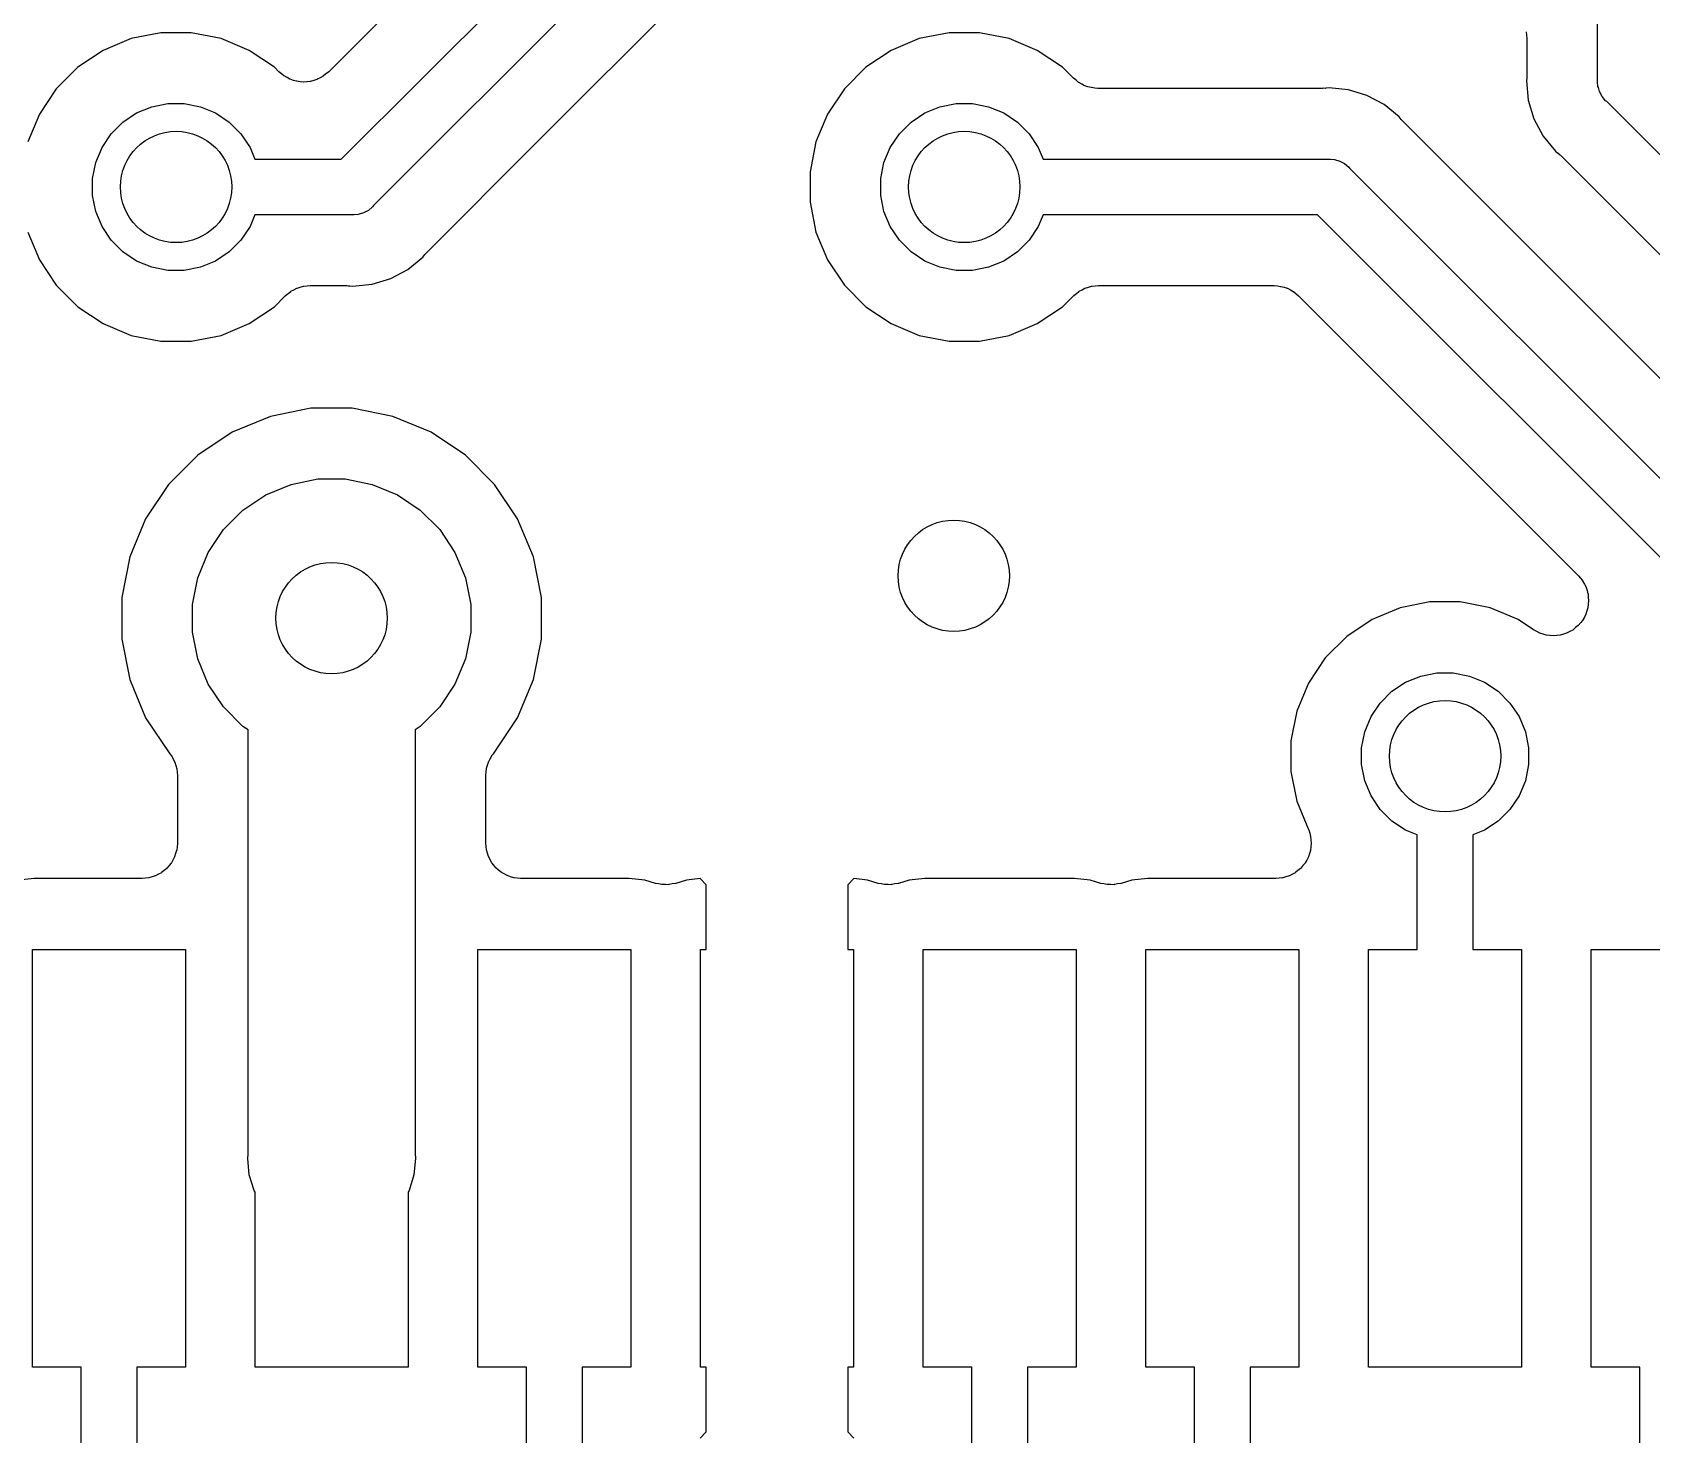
# Model space of a CAD drawing. Extents: x 49 to 143, y -158 to -38.
# Drawn here: x 88.38 to 94.2, y -107.86 to -102.82 of the extents above; entities that cross this region are included whole.
import ezdxf

# ---------------------------------------------------------------- set-up
doc = ezdxf.new("R2010")
doc.units = 0
doc.layers.add('BLACK', color=7, linetype='CONTINUOUS')

msp = doc.modelspace()

# ---------------------------------------------------------------- linework, layer by layer
at = {"layer": 'BLACK', "linetype": 'CONTINUOUS'}
for p, q in [((91.554, -100.858), (89.4487, -102.964)), ((89.4936, -103.278), (91.7468, -101.025)), ((91.8624, -101.192), (89.6092, -103.445)), ((90.1925, -103.221), (91.2085, -102.205)), ((94.007, -102.992), (94.007, -102.645)), ((88.7384, -102.845), (88.6376, -102.887)), ((88.8454, -102.824), (88.7384, -102.845)), ((88.9546, -102.824), (88.8454, -102.824)), ((89.0616, -102.845), (88.9546, -102.824)), ((89.1624, -102.887), (89.0616, -102.845)), ((91.5701, -102.845), (91.4693, -102.887)), ((91.6772, -102.824), (91.5701, -102.845)), ((91.7863, -102.824), (91.6772, -102.824)), ((91.8933, -102.845), (91.7863, -102.824)), ((91.9941, -102.887), (91.8933, -102.845)), ((93.7508, -102.821), (93.7519, -102.832)), ((93.7519, -102.832), (93.753, -102.844)), ((93.753, -102.844), (93.753, -102.973)), ((88.6376, -102.887), (88.5468, -102.948)), ((89.2532, -102.948), (89.1624, -102.887)), ((91.4693, -102.887), (91.3786, -102.948)), ((92.0849, -102.948), (91.9941, -102.887)), ((88.5468, -102.948), (88.4697, -103.025)), ((89.2691, -102.964), (89.2532, -102.948)), ((89.2783, -102.971), (89.2691, -102.964)), ((89.4475, -102.965), (89.4381, -102.972)), ((89.4481, -102.964), (89.4475, -102.965)), ((89.4487, -102.964), (89.4481, -102.964)), ((89.4481, -102.964), (89.4481, -102.964)), ((89.4481, -102.964), (89.4481, -102.964)), ((91.3786, -102.948), (91.3014, -103.025)), ((92.124, -102.987), (92.0849, -102.948)), ((89.2875, -102.979), (89.2783, -102.971)), ((89.2879, -102.979), (89.2875, -102.979)), ((89.2883, -102.979), (89.2879, -102.979)), ((89.2987, -102.985), (89.2883, -102.979)), ((89.3093, -102.991), (89.2987, -102.985)), ((89.3097, -102.991), (89.3093, -102.991)), ((89.3101, -102.991), (89.3097, -102.991)), ((89.3215, -102.995), (89.3101, -102.991)), ((89.3329, -102.998), (89.3215, -102.995)), ((89.3334, -102.998), (89.3329, -102.998)), ((89.3338, -102.998), (89.3334, -102.998)), ((89.3457, -103), (89.3338, -102.998)), ((89.3576, -103.001), (89.3457, -103)), ((89.358, -103.001), (89.3576, -103.001)), ((89.3585, -103.001), (89.358, -103.001)), ((89.3703, -103), (89.3585, -103.001)), ((89.3823, -102.999), (89.3703, -103)), ((89.3827, -102.999), (89.3823, -102.999)), ((89.3832, -102.999), (89.3827, -102.999)), ((89.3945, -102.995), (89.3832, -102.999)), ((89.4061, -102.992), (89.3945, -102.995)), ((89.4065, -102.992), (89.4061, -102.992)), ((89.4069, -102.991), (89.4065, -102.992)), ((89.4175, -102.986), (89.4069, -102.991)), ((89.4281, -102.98), (89.4175, -102.986)), ((89.4284, -102.98), (89.4281, -102.98)), ((89.4288, -102.98), (89.4284, -102.98)), ((89.4381, -102.972), (89.4288, -102.98)), ((92.1331, -102.994), (92.124, -102.987)), ((92.1421, -103.002), (92.1331, -102.994)), ((92.1426, -103.002), (92.1421, -103.002)), ((92.1432, -103.003), (92.1426, -103.002)), ((92.1535, -103.008), (92.1432, -103.003)), ((92.1638, -103.014), (92.1535, -103.008)), ((92.1644, -103.014), (92.1638, -103.014)), ((92.165, -103.014), (92.1644, -103.014)), ((92.1762, -103.018), (92.165, -103.014)), ((92.1874, -103.021), (92.1762, -103.018)), ((92.1881, -103.021), (92.1874, -103.021)), ((92.1887, -103.021), (92.1881, -103.021)), ((92.2004, -103.023), (92.1887, -103.021)), ((92.212, -103.024), (92.2004, -103.023)), ((93.024, -103.023), (93.0186, -103.024)), ((93.0293, -103.024), (93.024, -103.023)), ((93.0311, -103.023), (93.0293, -103.024)), ((93.0423, -103.022), (93.0311, -103.023)), ((93.0534, -103.023), (93.0423, -103.022)), ((93.1116, -103.029), (93.0534, -103.023)), ((93.0534, -103.023), (93.0534, -103.023)), ((93.7524, -102.986), (93.7513, -102.997)), ((93.7513, -102.997), (93.7581, -103.066)), ((93.753, -102.975), (93.7524, -102.98)), ((93.7524, -102.98), (93.7524, -102.986)), ((93.753, -102.973), (93.753, -102.975)), ((94.0065, -102.997), (94.007, -102.992)), ((94.007, -103.002), (94.0065, -102.997)), ((94.0082, -103.014), (94.007, -103.002)), ((94.007, -103.002), (94.007, -103.002)), ((94.0084, -103.017), (94.0082, -103.014)), ((94.0097, -103.021), (94.0084, -103.017)), ((94.0142, -103.035), (94.0097, -103.021)), ((88.4697, -103.025), (88.4091, -103.116)), ((88.8125, -103.09), (88.8705, -103.078)), ((88.8705, -103.078), (88.9295, -103.078)), ((88.9295, -103.078), (88.9875, -103.09)), ((91.3014, -103.025), (91.2408, -103.116)), ((91.6442, -103.09), (91.7022, -103.078)), ((91.7022, -103.078), (91.7613, -103.078)), ((91.7613, -103.078), (91.8192, -103.09)), ((92.2133, -103.024), (92.212, -103.024)), ((92.2134, -103.024), (92.2133, -103.024)), ((92.2138, -103.024), (92.2134, -103.024)), ((92.2134, -103.024), (92.2134, -103.024)), ((93.0186, -103.024), (92.2138, -103.024)), ((93.1784, -103.049), (93.1116, -103.029)), ((93.2399, -103.082), (93.1784, -103.049)), ((93.7581, -103.066), (93.7784, -103.133)), ((94.0235, -103.053), (94.0142, -103.035)), ((94.0359, -103.068), (94.0235, -103.053)), ((94.0398, -103.071), (94.0359, -103.068)), ((95.404, -104.435), (94.0398, -103.071)), ((88.4091, -103.116), (88.3673, -103.216)), ((88.7088, -103.145), (88.7579, -103.112)), ((88.7579, -103.112), (88.8125, -103.09)), ((88.9875, -103.09), (89.0421, -103.112)), ((89.0421, -103.112), (89.0912, -103.145)), ((91.2408, -103.116), (91.199, -103.216)), ((91.5405, -103.145), (91.5896, -103.112)), ((91.5896, -103.112), (91.6442, -103.09)), ((91.8192, -103.09), (91.8738, -103.112)), ((91.8738, -103.112), (91.923, -103.145)), ((93.2938, -103.126), (93.2399, -103.082)), ((93.3009, -103.135), (93.2938, -103.126)), ((93.3047, -103.139), (93.3009, -103.135)), ((93.308, -103.143), (93.3047, -103.139)), ((93.7784, -103.133), (93.8112, -103.195)), ((88.6341, -103.236), (88.667, -103.187)), ((88.667, -103.187), (88.7088, -103.145)), ((89.0912, -103.145), (89.133, -103.187)), ((89.133, -103.187), (89.1659, -103.236)), ((91.4659, -103.236), (91.4987, -103.187)), ((91.4987, -103.187), (91.5405, -103.145)), ((91.923, -103.145), (91.9647, -103.187)), ((91.9647, -103.187), (91.9976, -103.236)), ((93.3093, -103.144), (93.308, -103.143)), ((95.2926, -105.128), (93.3093, -103.144)), ((93.8112, -103.195), (93.8555, -103.249)), ((88.6115, -103.29), (88.6341, -103.236)), ((89.1659, -103.236), (89.1833, -103.278)), ((89.802, -103.612), (90.1925, -103.221)), ((90.1925, -103.221), (90.1925, -103.221)), ((91.199, -103.216), (91.1777, -103.323)), ((91.4433, -103.29), (91.4659, -103.236)), ((91.9976, -103.236), (92.015, -103.278)), ((93.8555, -103.249), (93.8642, -103.256)), ((93.8642, -103.256), (93.8655, -103.257)), ((88.6, -103.348), (88.6115, -103.29)), ((89.1833, -103.278), (89.4936, -103.278)), ((91.4317, -103.348), (91.4433, -103.29)), ((92.015, -103.278), (93.0374, -103.278)), ((93.0374, -103.278), (93.0423, -103.278)), ((93.0423, -103.278), (93.0472, -103.278)), ((93.0472, -103.278), (93.0472, -103.278)), ((93.0472, -103.278), (93.0619, -103.279)), ((93.0619, -103.279), (93.0807, -103.285)), ((93.0807, -103.285), (93.0981, -103.294)), ((93.0981, -103.294), (93.1133, -103.307)), ((93.1133, -103.307), (93.1164, -103.311)), ((93.1164, -103.311), (95.1262, -105.321)), ((93.8655, -103.257), (93.8693, -103.261)), ((93.8693, -103.261), (93.8734, -103.264)), ((93.8734, -103.264), (95.2112, -104.602)), ((88.6, -103.408), (88.6, -103.348)), ((91.1777, -103.323), (91.1777, -103.433)), ((91.4317, -103.408), (91.4317, -103.348)), ((88.6115, -103.466), (88.6, -103.408)), ((91.4433, -103.466), (91.4317, -103.408)), ((88.6341, -103.52), (88.6115, -103.466)), ((89.1833, -103.478), (89.1659, -103.52)), ((89.5301, -103.478), (89.1833, -103.478)), ((89.535, -103.478), (89.5301, -103.478)), ((89.5399, -103.478), (89.535, -103.478)), ((89.5546, -103.477), (89.5399, -103.478)), ((89.5399, -103.478), (89.5399, -103.478)), ((89.5735, -103.471), (89.5546, -103.477)), ((89.5908, -103.462), (89.5735, -103.471)), ((89.6061, -103.449), (89.5908, -103.462)), ((89.6092, -103.445), (89.6061, -103.449)), ((91.1777, -103.433), (91.199, -103.54)), ((91.4659, -103.52), (91.4433, -103.466)), ((92.015, -103.478), (91.9976, -103.52)), ((93.0008, -103.478), (92.015, -103.478)), ((94.959, -105.436), (93.0008, -103.478)), ((88.3673, -103.54), (88.4091, -103.64)), ((88.667, -103.569), (88.6341, -103.52)), ((89.1659, -103.52), (89.133, -103.569)), ((91.199, -103.54), (91.2408, -103.64)), ((91.4987, -103.569), (91.4659, -103.52)), ((91.9976, -103.52), (91.9647, -103.569)), ((88.7088, -103.611), (88.667, -103.569)), ((89.133, -103.569), (89.0912, -103.611)), ((91.5405, -103.611), (91.4987, -103.569)), ((91.9647, -103.569), (91.923, -103.611)), ((88.4091, -103.64), (88.4697, -103.731)), ((88.7579, -103.644), (88.7088, -103.611)), ((88.8125, -103.666), (88.7579, -103.644)), ((89.0421, -103.644), (88.9875, -103.666)), ((89.0912, -103.611), (89.0421, -103.644)), ((89.7326, -103.674), (89.7865, -103.63)), ((89.7865, -103.63), (89.7937, -103.621)), ((89.7937, -103.621), (89.7948, -103.619)), ((89.7948, -103.619), (89.7986, -103.616)), ((89.7986, -103.616), (89.802, -103.612)), ((91.2408, -103.64), (91.3014, -103.731)), ((91.5896, -103.644), (91.5405, -103.611)), ((91.6442, -103.666), (91.5896, -103.644)), ((91.8738, -103.644), (91.8192, -103.666)), ((91.923, -103.611), (91.8738, -103.644)), ((88.8705, -103.678), (88.8125, -103.666)), ((88.9295, -103.678), (88.8705, -103.678)), ((88.9875, -103.666), (88.9295, -103.678)), ((89.6044, -103.727), (89.6711, -103.707)), ((89.6711, -103.707), (89.7326, -103.674)), ((91.7022, -103.678), (91.6442, -103.666)), ((91.7613, -103.678), (91.7022, -103.678)), ((91.8192, -103.666), (91.7613, -103.678)), ((88.4697, -103.731), (88.5468, -103.808)), ((89.2532, -103.808), (89.2923, -103.769)), ((89.2923, -103.769), (89.2926, -103.769)), ((89.2926, -103.769), (89.2935, -103.768)), ((89.2926, -103.769), (89.2926, -103.769)), ((89.2926, -103.769), (89.2926, -103.769)), ((89.2935, -103.768), (89.3028, -103.761)), ((89.3028, -103.761), (89.3118, -103.753)), ((89.3118, -103.753), (89.3124, -103.753)), ((89.3124, -103.753), (89.3129, -103.752)), ((89.3129, -103.752), (89.3234, -103.747)), ((89.3234, -103.747), (89.3337, -103.742)), ((89.3337, -103.742), (89.3343, -103.741)), ((89.3343, -103.741), (89.3349, -103.741)), ((89.3349, -103.741), (89.3462, -103.738)), ((89.3462, -103.738), (89.3574, -103.734)), ((89.3574, -103.734), (89.3581, -103.734)), ((89.3581, -103.734), (89.3587, -103.734)), ((89.3587, -103.734), (89.3704, -103.733)), ((89.3704, -103.733), (89.3821, -103.732)), ((89.3821, -103.732), (89.5114, -103.732)), ((89.5114, -103.732), (89.5131, -103.732)), ((89.5131, -103.732), (89.5185, -103.733)), ((89.5185, -103.733), (89.5238, -103.733)), ((89.5238, -103.733), (89.535, -103.734)), ((89.535, -103.734), (89.5462, -103.733)), ((89.5462, -103.733), (89.6044, -103.727)), ((89.5462, -103.733), (89.5462, -103.733)), ((91.3014, -103.731), (91.3786, -103.808)), ((92.0849, -103.808), (92.124, -103.769)), ((92.124, -103.769), (92.1243, -103.769)), ((92.1243, -103.769), (92.1253, -103.768)), ((92.1243, -103.769), (92.1243, -103.769)), ((92.1243, -103.769), (92.1243, -103.769)), ((92.1253, -103.768), (92.1345, -103.761)), ((92.1345, -103.761), (92.1435, -103.753)), ((92.1435, -103.753), (92.1441, -103.753)), ((92.1441, -103.753), (92.1446, -103.752)), ((92.1446, -103.752), (92.1551, -103.747)), ((92.1551, -103.747), (92.1654, -103.742)), ((92.1654, -103.742), (92.166, -103.741)), ((92.166, -103.741), (92.1666, -103.741)), ((92.1666, -103.741), (92.1779, -103.738)), ((92.1779, -103.738), (92.1891, -103.734)), ((92.1891, -103.734), (92.1898, -103.734)), ((92.1898, -103.734), (92.1904, -103.734)), ((92.1904, -103.734), (92.2021, -103.733)), ((92.2021, -103.733), (92.2138, -103.732)), ((92.2138, -103.732), (92.843, -103.732)), ((92.843, -103.732), (92.8434, -103.732)), ((92.8434, -103.732), (92.8435, -103.732)), ((92.8435, -103.732), (92.8435, -103.732)), ((92.8435, -103.732), (92.8448, -103.732)), ((92.8448, -103.732), (92.8565, -103.733)), ((92.8565, -103.733), (92.8681, -103.735)), ((92.8681, -103.735), (92.8688, -103.735)), ((92.8688, -103.735), (92.8694, -103.735)), ((92.8694, -103.735), (92.8806, -103.738)), ((92.8806, -103.738), (92.8918, -103.742)), ((92.8918, -103.742), (92.8924, -103.742)), ((92.8924, -103.742), (92.893, -103.742)), ((92.893, -103.742), (92.9034, -103.748)), ((92.9034, -103.748), (92.9137, -103.753)), ((92.9137, -103.753), (92.9142, -103.754)), ((92.9142, -103.754), (92.9148, -103.754)), ((92.9148, -103.754), (92.9237, -103.762)), ((92.9237, -103.762), (92.9328, -103.769)), ((92.9328, -103.769), (93.9375, -104.774)), ((88.5468, -103.808), (88.6376, -103.869)), ((89.1624, -103.869), (89.2532, -103.808)), ((91.3786, -103.808), (91.4693, -103.869)), ((91.9941, -103.869), (92.0849, -103.808)), ((88.6376, -103.869), (88.7384, -103.911)), ((89.0616, -103.911), (89.1624, -103.869)), ((91.4693, -103.869), (91.5701, -103.911)), ((91.8933, -103.911), (91.9941, -103.869)), ((88.7384, -103.911), (88.8454, -103.932)), ((88.8454, -103.932), (88.9546, -103.932)), ((88.9546, -103.932), (89.0616, -103.911)), ((91.5701, -103.911), (91.6772, -103.932)), ((91.6772, -103.932), (91.7863, -103.932)), ((91.7863, -103.932), (91.8933, -103.911)), ((89.3845, -104.173), (89.2389, -104.202)), ((89.5331, -104.173), (89.3845, -104.173)), ((89.6787, -104.202), (89.5331, -104.173)), ((89.2389, -104.202), (89.1016, -104.259)), ((89.816, -104.259), (89.6787, -104.202)), ((89.1016, -104.259), (88.9782, -104.342)), ((89.9394, -104.342), (89.816, -104.259)), ((88.9782, -104.342), (88.8731, -104.447)), ((90.0445, -104.447), (89.9394, -104.342)), ((88.8731, -104.447), (88.7906, -104.57)), ((89.222, -104.484), (89.313, -104.447)), ((89.313, -104.447), (89.4096, -104.427)), ((89.4096, -104.427), (89.508, -104.427)), ((89.508, -104.427), (89.6046, -104.447)), ((89.6046, -104.447), (89.6956, -104.484)), ((90.127, -104.57), (90.0445, -104.447)), ((89.1401, -104.539), (89.222, -104.484)), ((89.6956, -104.484), (89.7775, -104.539)), ((88.7906, -104.57), (88.7338, -104.707)), ((89.0704, -104.609), (89.1401, -104.539)), ((89.7775, -104.539), (89.8472, -104.609)), ((90.1838, -104.707), (90.127, -104.57)), ((89.0157, -104.691), (89.0704, -104.609)), ((89.8472, -104.609), (89.9019, -104.691)), ((88.7338, -104.707), (88.7048, -104.853)), ((88.978, -104.782), (89.0157, -104.691)), ((89.9019, -104.691), (89.9396, -104.782)), ((90.2128, -104.853), (90.1838, -104.707)), ((88.9588, -104.878), (88.978, -104.782)), ((89.9396, -104.782), (89.9588, -104.878)), ((93.9375, -104.774), (93.9387, -104.775)), ((93.9387, -104.775), (93.9387, -104.775)), ((93.9387, -104.775), (93.9387, -104.775)), ((93.9387, -104.775), (93.9388, -104.775)), ((93.9388, -104.775), (93.9459, -104.784)), ((93.9459, -104.784), (93.9542, -104.794)), ((93.9542, -104.794), (93.9542, -104.794)), ((93.9542, -104.794), (93.9542, -104.795)), ((93.9542, -104.795), (93.9598, -104.805)), ((93.9598, -104.805), (93.9656, -104.816)), ((93.9656, -104.816), (93.9656, -104.816)), ((93.9656, -104.816), (93.9656, -104.817)), ((93.9656, -104.817), (93.969, -104.828)), ((88.7048, -104.853), (88.7048, -105.002)), ((88.9588, -104.977), (88.9588, -104.878)), ((89.9588, -104.878), (89.9588, -104.977)), ((90.2128, -105.002), (90.2128, -104.853)), ((93.4044, -104.869), (93.2974, -104.89)), ((93.5136, -104.869), (93.4044, -104.869)), ((93.6206, -104.89), (93.5136, -104.869)), ((93.969, -104.828), (93.9725, -104.84)), ((93.9735, -104.877), (93.9721, -104.89)), ((93.9725, -104.84), (93.9725, -104.84)), ((93.9725, -104.84), (93.9726, -104.84)), ((93.9726, -104.84), (93.9736, -104.852)), ((93.9747, -104.865), (93.9735, -104.877)), ((93.9736, -104.852), (93.9747, -104.865)), ((93.9747, -104.865), (93.9747, -104.865)), ((93.9747, -104.865), (93.9747, -104.865)), ((93.1966, -104.932), (93.1058, -104.993)), ((93.2974, -104.89), (93.1966, -104.932)), ((93.7214, -104.932), (93.6206, -104.89)), ((93.7772, -104.969), (93.7214, -104.932)), ((93.9462, -104.943), (93.937, -104.954)), ((93.9528, -104.935), (93.9462, -104.943)), ((93.9595, -104.923), (93.9528, -104.935)), ((93.9528, -104.935), (93.9528, -104.935)), ((93.9528, -104.935), (93.9528, -104.935)), ((93.9646, -104.913), (93.9595, -104.923)), ((93.9647, -104.913), (93.9646, -104.913)), ((93.9646, -104.913), (93.9646, -104.913)), ((93.9685, -104.901), (93.9647, -104.913)), ((93.972, -104.89), (93.9685, -104.901)), ((93.9721, -104.89), (93.972, -104.89)), ((93.972, -104.89), (93.972, -104.89)), ((88.978, -105.073), (88.9588, -104.977)), ((89.9588, -104.977), (89.9396, -105.073)), ((93.1058, -104.993), (93.0287, -105.07)), ((93.7885, -104.975), (93.7772, -104.969)), ((93.7989, -104.981), (93.7885, -104.975)), ((93.799, -104.981), (93.7989, -104.981)), ((93.8112, -104.985), (93.799, -104.981)), ((93.799, -104.981), (93.799, -104.981)), ((93.8226, -104.988), (93.8112, -104.985)), ((93.8227, -104.988), (93.8226, -104.988)), ((93.8353, -104.989), (93.8227, -104.988)), ((93.8227, -104.988), (93.8227, -104.988)), ((93.8473, -104.991), (93.8353, -104.989)), ((93.8474, -104.991), (93.8473, -104.991)), ((93.8473, -104.991), (93.8473, -104.991)), ((93.8603, -104.989), (93.8474, -104.991)), ((93.872, -104.988), (93.8603, -104.989)), ((93.8721, -104.988), (93.872, -104.988)), ((93.872, -104.988), (93.872, -104.988)), ((93.8844, -104.985), (93.8721, -104.988)), ((93.8957, -104.981), (93.8844, -104.985)), ((93.8958, -104.981), (93.8957, -104.981)), ((93.9074, -104.975), (93.8958, -104.981)), ((93.8958, -104.981), (93.8958, -104.981)), ((93.9176, -104.97), (93.9074, -104.975)), ((93.9177, -104.97), (93.9176, -104.97)), ((93.928, -104.961), (93.9177, -104.97)), ((93.9177, -104.97), (93.9177, -104.97)), ((93.9369, -104.954), (93.928, -104.961)), ((93.937, -104.954), (93.9369, -104.954)), ((93.9369, -104.954), (93.9369, -104.954)), ((88.7048, -105.002), (88.7338, -105.147)), ((90.1838, -105.147), (90.2128, -105.002)), ((89.0157, -105.164), (88.978, -105.073)), ((89.9396, -105.073), (89.9019, -105.164)), ((93.0287, -105.07), (92.9681, -105.161)), ((88.7338, -105.147), (88.7906, -105.285)), ((89.0704, -105.246), (89.0157, -105.164)), ((89.9019, -105.164), (89.8472, -105.246)), ((90.127, -105.285), (90.1838, -105.147)), ((92.9681, -105.161), (92.9263, -105.261)), ((93.2678, -105.19), (93.3169, -105.157)), ((93.3169, -105.157), (93.3715, -105.135)), ((93.3715, -105.135), (93.4295, -105.123)), ((93.4295, -105.123), (93.4885, -105.123)), ((93.4885, -105.123), (93.5465, -105.135)), ((93.5465, -105.135), (93.6011, -105.157)), ((93.6011, -105.157), (93.6502, -105.19)), ((93.1931, -105.281), (93.226, -105.232)), ((93.226, -105.232), (93.2678, -105.19)), ((93.6502, -105.19), (93.692, -105.232)), ((93.692, -105.232), (93.7249, -105.281)), ((88.7906, -105.285), (88.8775, -105.415)), ((89.1401, -105.316), (89.0704, -105.246)), ((89.8472, -105.246), (89.7775, -105.316)), ((90.0404, -105.414), (90.127, -105.285)), ((92.9263, -105.261), (92.905, -105.368)), ((93.1705, -105.335), (93.1931, -105.281)), ((93.7249, -105.281), (93.7475, -105.335)), ((89.1588, -105.328), (89.1401, -105.316)), ((89.1588, -106.853), (89.1588, -105.328)), ((89.7775, -105.316), (89.7588, -105.328)), ((89.7588, -105.328), (89.7588, -106.851)), ((93.159, -105.393), (93.1705, -105.335)), ((93.7475, -105.335), (93.759, -105.393)), ((92.905, -105.368), (92.905, -105.478)), ((93.159, -105.453), (93.159, -105.393)), ((93.759, -105.393), (93.759, -105.453)), ((88.8775, -105.415), (88.8836, -105.422)), ((88.8836, -105.422), (88.8839, -105.423)), ((88.8839, -105.423), (88.8843, -105.423)), ((88.8843, -105.423), (88.8897, -105.434)), ((88.8897, -105.434), (88.8952, -105.444)), ((88.8952, -105.444), (88.8954, -105.445)), ((88.8954, -105.445), (88.8957, -105.445)), ((88.8957, -105.445), (88.899, -105.456)), ((88.899, -105.456), (88.9024, -105.468)), ((90.0155, -105.467), (90.0156, -105.466)), ((90.0156, -105.466), (90.0191, -105.455)), ((90.0191, -105.455), (90.0226, -105.444)), ((90.0226, -105.444), (90.0229, -105.443)), ((90.0229, -105.443), (90.0231, -105.442)), ((90.0231, -105.442), (90.0287, -105.432)), ((90.0287, -105.432), (90.0343, -105.422)), ((90.0343, -105.422), (90.0347, -105.421)), ((90.0347, -105.421), (90.035, -105.421)), ((90.035, -105.421), (90.0404, -105.414)), ((93.1705, -105.511), (93.159, -105.453)), ((93.759, -105.453), (93.7475, -105.511)), ((88.9024, -105.468), (88.9024, -105.468)), ((88.9024, -105.468), (88.9026, -105.469)), ((88.9026, -105.469), (88.9037, -105.481)), ((88.9037, -105.481), (88.9048, -105.492)), ((88.9048, -105.492), (88.9048, -105.735)), ((90.0128, -105.491), (90.0141, -105.479)), ((90.0128, -105.492), (90.0128, -105.491)), ((90.0128, -105.735), (90.0128, -105.492)), ((90.0128, -105.492), (90.0128, -105.492)), ((90.0128, -105.492), (90.0128, -105.492)), ((90.0128, -105.492), (90.0128, -105.492)), ((90.0141, -105.479), (90.0153, -105.467)), ((90.0153, -105.467), (90.0155, -105.467)), ((92.905, -105.478), (92.9263, -105.585)), ((93.1931, -105.565), (93.1705, -105.511)), ((93.7475, -105.511), (93.7249, -105.565)), ((93.226, -105.614), (93.1931, -105.565)), ((93.7249, -105.565), (93.692, -105.614)), ((92.9263, -105.585), (92.9686, -105.687)), ((93.2678, -105.656), (93.226, -105.614)), ((93.692, -105.614), (93.6502, -105.656)), ((92.9686, -105.687), (92.969, -105.688)), ((92.969, -105.688), (92.969, -105.688)), ((92.969, -105.688), (92.969, -105.688)), ((92.969, -105.688), (92.9693, -105.688)), ((92.9693, -105.688), (92.9727, -105.7)), ((93.3169, -105.689), (93.2678, -105.656)), ((93.359, -105.706), (93.3169, -105.689)), ((93.6011, -105.689), (93.559, -105.706)), ((93.6502, -105.656), (93.6011, -105.689)), ((88.9035, -105.749), (88.9022, -105.761)), ((88.9048, -105.737), (88.9035, -105.749)), ((88.9048, -105.735), (88.9048, -105.736)), ((88.9048, -105.736), (88.9048, -105.736)), ((88.9048, -105.736), (88.9048, -105.736)), ((88.9048, -105.736), (88.9048, -105.737)), ((90.014, -105.747), (90.0128, -105.735)), ((90.0151, -105.759), (90.014, -105.747)), ((92.9727, -105.7), (92.976, -105.712)), ((92.977, -105.749), (92.9757, -105.761)), ((92.976, -105.712), (92.9761, -105.712)), ((92.9761, -105.712), (92.9761, -105.712)), ((92.9761, -105.712), (92.9772, -105.724)), ((92.9783, -105.737), (92.977, -105.749)), ((92.9772, -105.724), (92.9783, -105.736)), ((92.9783, -105.736), (92.9782, -105.737)), ((92.9782, -105.737), (92.9783, -105.737)), ((93.359, -106.118), (93.359, -105.706)), ((93.559, -105.706), (93.559, -106.118)), ((88.8826, -105.807), (88.8749, -105.816)), ((88.8828, -105.807), (88.8826, -105.807)), ((88.8831, -105.806), (88.8828, -105.807)), ((88.8888, -105.796), (88.8831, -105.806)), ((88.8945, -105.785), (88.8888, -105.796)), ((88.8947, -105.785), (88.8945, -105.785)), ((88.8949, -105.785), (88.8947, -105.785)), ((88.8984, -105.773), (88.8949, -105.785)), ((88.902, -105.762), (88.8984, -105.773)), ((88.9021, -105.761), (88.902, -105.762)), ((88.9022, -105.761), (88.9021, -105.761)), ((90.0152, -105.76), (90.0151, -105.759)), ((90.0187, -105.771), (90.0152, -105.76)), ((90.0152, -105.76), (90.0152, -105.76)), ((90.022, -105.783), (90.0187, -105.771)), ((90.0223, -105.783), (90.022, -105.783)), ((90.0224, -105.784), (90.0223, -105.783)), ((90.028, -105.794), (90.0224, -105.784)), ((90.0335, -105.805), (90.028, -105.794)), ((90.0338, -105.805), (90.0335, -105.805)), ((90.034, -105.806), (90.0338, -105.805)), ((90.0416, -105.815), (90.034, -105.806)), ((90.0491, -105.824), (90.0416, -105.815)), ((92.9562, -105.807), (92.9485, -105.816)), ((92.9563, -105.807), (92.9562, -105.807)), ((92.9566, -105.806), (92.9563, -105.807)), ((92.9623, -105.796), (92.9566, -105.806)), ((92.9681, -105.785), (92.9623, -105.796)), ((92.9682, -105.785), (92.9681, -105.785)), ((92.9684, -105.785), (92.9682, -105.785)), ((92.972, -105.773), (92.9684, -105.785)), ((92.9755, -105.762), (92.972, -105.773)), ((92.9756, -105.761), (92.9755, -105.762)), ((92.9757, -105.761), (92.9756, -105.761)), ((88.3902, -105.862), (88.3342, -105.868)), ((88.7778, -105.862), (88.3902, -105.862)), ((88.7897, -105.861), (88.7778, -105.862)), ((88.8016, -105.86), (88.7897, -105.861)), ((88.802, -105.86), (88.8016, -105.86)), ((88.8025, -105.86), (88.802, -105.86)), ((88.8139, -105.856), (88.8025, -105.86)), ((88.8254, -105.853), (88.8139, -105.856)), ((88.8258, -105.853), (88.8254, -105.853)), ((88.8262, -105.853), (88.8258, -105.853)), ((88.8367, -105.847), (88.8262, -105.853)), ((88.8473, -105.842), (88.8367, -105.847)), ((88.8477, -105.841), (88.8473, -105.842)), ((88.8481, -105.841), (88.8477, -105.841)), ((88.8573, -105.834), (88.8481, -105.841)), ((88.8667, -105.826), (88.8573, -105.834)), ((88.8669, -105.826), (88.8667, -105.826)), ((88.8673, -105.825), (88.8669, -105.826)), ((88.8749, -105.816), (88.8673, -105.825)), ((90.0494, -105.825), (90.0491, -105.824)), ((90.0497, -105.825), (90.0494, -105.825)), ((90.0589, -105.832), (90.0497, -105.825)), ((90.068, -105.84), (90.0589, -105.832)), ((90.0684, -105.84), (90.068, -105.84)), ((90.0688, -105.841), (90.0684, -105.84)), ((90.0793, -105.846), (90.0688, -105.841)), ((90.0898, -105.852), (90.0793, -105.846)), ((90.0902, -105.852), (90.0898, -105.852)), ((90.0906, -105.852), (90.0902, -105.852)), ((90.102, -105.856), (90.0906, -105.852)), ((90.1134, -105.86), (90.102, -105.856)), ((90.1138, -105.86), (90.1134, -105.86)), ((90.1143, -105.86), (90.1138, -105.86)), ((90.1261, -105.861), (90.1143, -105.86)), ((90.138, -105.862), (90.1261, -105.861)), ((90.1389, -105.862), (90.138, -105.862)), ((90.1398, -105.862), (90.1389, -105.862)), ((90.1389, -105.862), (90.1389, -105.862)), ((90.1389, -105.862), (90.1389, -105.862)), ((90.5278, -105.862), (90.1398, -105.862)), ((90.5838, -105.868), (90.5278, -105.862)), ((90.6221, -105.88), (90.5838, -105.868)), ((90.7342, -105.868), (90.6959, -105.88)), ((90.783, -105.863), (90.7342, -105.868)), ((90.805, -105.885), (90.783, -105.863)), ((91.335, -105.863), (91.313, -105.885)), ((91.3838, -105.868), (91.335, -105.863)), ((91.4221, -105.88), (91.3838, -105.868)), ((91.5342, -105.868), (91.4959, -105.88)), ((91.5902, -105.862), (91.5342, -105.868)), ((92.1278, -105.862), (91.5902, -105.862)), ((92.1838, -105.868), (92.1278, -105.862)), ((92.2221, -105.88), (92.1838, -105.868)), ((92.3342, -105.868), (92.2959, -105.88)), ((92.3902, -105.862), (92.3342, -105.868)), ((92.8513, -105.862), (92.3902, -105.862)), ((92.8634, -105.861), (92.8513, -105.862)), ((92.8753, -105.86), (92.8634, -105.861)), ((92.8756, -105.86), (92.8753, -105.86)), ((92.8759, -105.86), (92.8756, -105.86)), ((92.8875, -105.856), (92.8759, -105.86)), ((92.8991, -105.853), (92.8875, -105.856)), ((92.8993, -105.853), (92.8991, -105.853)), ((92.8997, -105.853), (92.8993, -105.853)), ((92.9104, -105.847), (92.8997, -105.853)), ((92.921, -105.842), (92.9104, -105.847)), ((92.9213, -105.841), (92.921, -105.842)), ((92.9216, -105.841), (92.9213, -105.841)), ((92.931, -105.833), (92.9216, -105.841)), ((92.9403, -105.826), (92.931, -105.833)), ((92.9405, -105.826), (92.9403, -105.826)), ((92.9408, -105.825), (92.9405, -105.826)), ((92.9485, -105.816), (92.9408, -105.825)), ((90.6336, -105.882), (90.6221, -105.88)), ((90.645, -105.884), (90.6336, -105.882)), ((90.6457, -105.884), (90.645, -105.884)), ((90.6464, -105.884), (90.6457, -105.884)), ((90.6581, -105.884), (90.6464, -105.884)), ((90.6698, -105.885), (90.6581, -105.884)), ((90.6705, -105.884), (90.6698, -105.885)), ((90.6712, -105.884), (90.6705, -105.884)), ((90.6827, -105.882), (90.6712, -105.884)), ((90.6942, -105.88), (90.6827, -105.882)), ((90.6955, -105.88), (90.6942, -105.88)), ((90.6956, -105.88), (90.6955, -105.88)), ((90.6955, -105.88), (90.6955, -105.88)), ((90.6959, -105.88), (90.6956, -105.88)), ((90.805, -106.118), (90.805, -105.885)), ((91.313, -105.885), (91.313, -106.118)), ((91.4336, -105.882), (91.4221, -105.88)), ((91.445, -105.884), (91.4336, -105.882)), ((91.4457, -105.884), (91.445, -105.884)), ((91.4464, -105.884), (91.4457, -105.884)), ((91.4581, -105.884), (91.4464, -105.884)), ((91.4698, -105.885), (91.4581, -105.884)), ((91.4705, -105.884), (91.4698, -105.885)), ((91.4712, -105.884), (91.4705, -105.884)), ((91.4827, -105.882), (91.4712, -105.884)), ((91.4942, -105.88), (91.4827, -105.882)), ((91.4955, -105.88), (91.4942, -105.88)), ((91.4956, -105.88), (91.4955, -105.88)), ((91.4955, -105.88), (91.4955, -105.88)), ((91.4959, -105.88), (91.4956, -105.88)), ((92.2336, -105.882), (92.2221, -105.88)), ((92.245, -105.884), (92.2336, -105.882)), ((92.2457, -105.884), (92.245, -105.884)), ((92.2464, -105.884), (92.2457, -105.884)), ((92.2581, -105.884), (92.2464, -105.884)), ((92.2698, -105.885), (92.2581, -105.884)), ((92.2705, -105.884), (92.2698, -105.885)), ((92.2712, -105.884), (92.2705, -105.884)), ((92.2827, -105.882), (92.2712, -105.884)), ((92.2942, -105.88), (92.2827, -105.882)), ((92.2955, -105.88), (92.2942, -105.88)), ((92.2956, -105.88), (92.2955, -105.88)), ((92.2955, -105.88), (92.2955, -105.88)), ((92.2959, -105.88), (92.2956, -105.88)), ((88.384, -107.618), (88.384, -106.118)), ((88.384, -106.118), (88.934, -106.118)), ((88.934, -106.118), (88.934, -107.618)), ((89.984, -107.618), (89.984, -106.118)), ((89.984, -106.118), (90.534, -106.118)), ((90.534, -106.118), (90.534, -107.618)), ((90.784, -107.618), (90.784, -106.118)), ((90.784, -106.118), (90.805, -106.118)), ((91.313, -106.118), (91.334, -106.118)), ((91.334, -106.118), (91.334, -107.618)), ((91.584, -107.618), (91.584, -106.118)), ((91.584, -106.118), (92.134, -106.118)), ((92.134, -106.118), (92.134, -107.618)), ((92.384, -107.618), (92.384, -106.118)), ((92.384, -106.118), (92.934, -106.118)), ((92.934, -106.118), (92.934, -107.618)), ((93.184, -107.618), (93.184, -106.118)), ((93.184, -106.118), (93.359, -106.118)), ((93.559, -106.118), (93.734, -106.118)), ((93.734, -106.118), (93.734, -107.618)), ((93.984, -107.618), (93.984, -106.118)), ((93.984, -106.118), (94.534, -106.118)), ((89.1573, -106.868), (89.1588, -106.853)), ((89.7588, -106.851), (89.7605, -106.868)), ((89.1631, -106.927), (89.1573, -106.868)), ((89.7605, -106.868), (89.7547, -106.927)), ((89.1803, -106.983), (89.1631, -106.927)), ((89.7547, -106.927), (89.7375, -106.984)), ((89.184, -106.99), (89.1803, -106.983)), ((89.184, -107.618), (89.184, -106.99)), ((89.7375, -106.984), (89.734, -106.99)), ((89.734, -106.99), (89.734, -107.618)), ((88.559, -107.618), (88.384, -107.618)), ((88.559, -108.658), (88.559, -107.618)), ((88.934, -107.618), (88.759, -107.618)), ((88.759, -107.618), (88.759, -108.694)), ((89.734, -107.618), (89.184, -107.618)), ((90.159, -107.618), (89.984, -107.618)), ((90.159, -108.455), (90.159, -107.618)), ((90.534, -107.618), (90.359, -107.618)), ((90.359, -107.618), (90.359, -108.491)), ((90.805, -107.618), (90.784, -107.618)), ((90.805, -107.851), (90.805, -107.618)), ((91.334, -107.618), (91.313, -107.618)), ((91.313, -107.618), (91.313, -107.851)), ((91.759, -107.618), (91.584, -107.618)), ((91.759, -110.396), (91.759, -107.618)), ((92.134, -107.618), (91.959, -107.618)), ((91.959, -107.618), (91.959, -110.36)), ((92.559, -107.618), (92.384, -107.618)), ((92.559, -109.722), (92.559, -107.618)), ((92.934, -107.618), (92.759, -107.618)), ((92.759, -107.618), (92.759, -109.686)), ((93.734, -107.618), (93.184, -107.618)), ((94.159, -107.618), (93.984, -107.618)), ((94.159, -107.97), (94.159, -107.618)), ((90.783, -107.873), (90.805, -107.851)), ((91.313, -107.851), (91.335, -107.873))]:
    msp.add_line(p, q, dxfattribs=at)
at = {"layer": 'BLACK'}
for centre in [(88.9, -103.378), (91.7317, -103.378), (91.694, -104.775), (89.4588, -104.927), (93.459, -105.423)]:
    msp.add_circle(centre, 0.2, dxfattribs=at)

doc.saveas('drawing.dxf')
